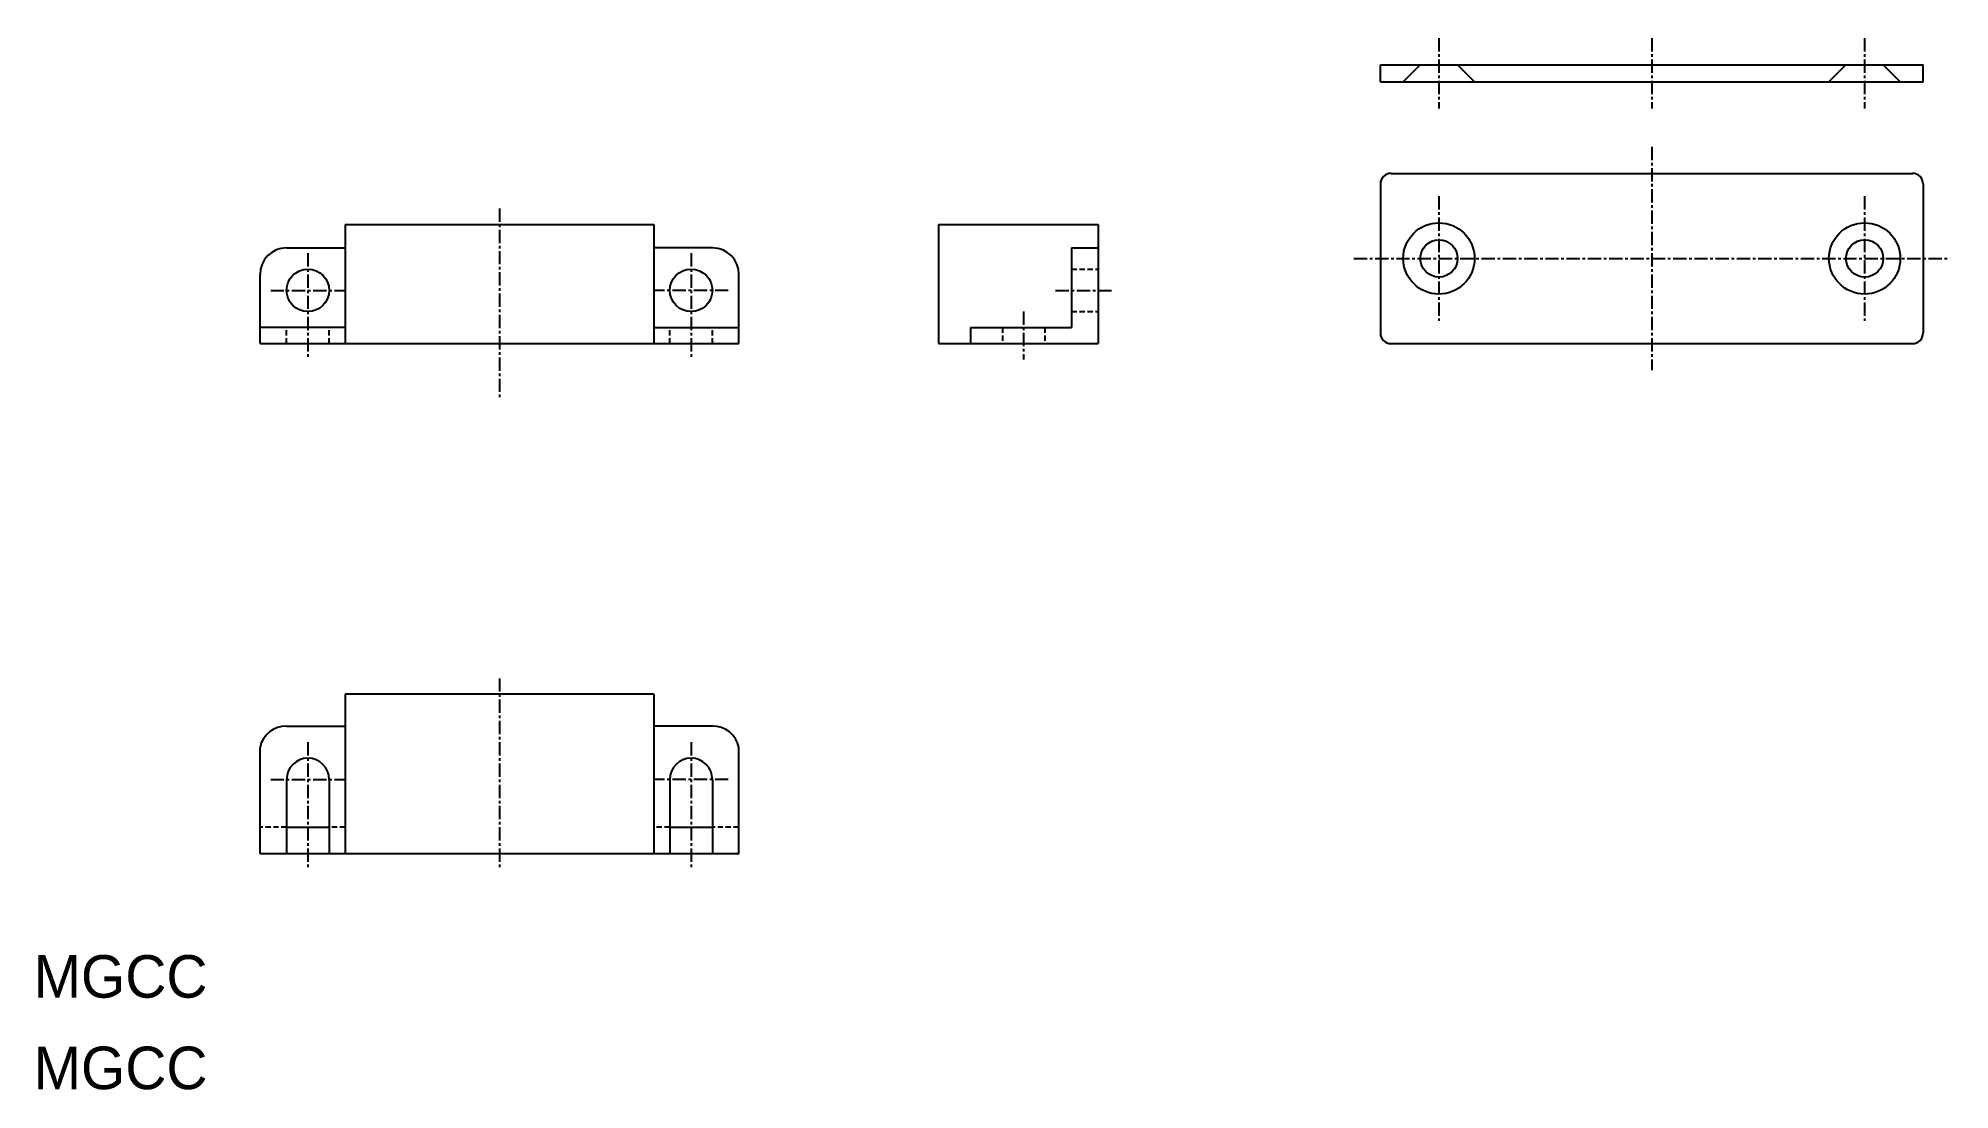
# Model space of a CAD drawing. Extents: x 0 to 180, y 0 to 99.
import ezdxf

# ---------------------------------------------------------------- set-up
doc = ezdxf.new("R2010")
doc.units = 0
doc.linetypes.add('CENTER', pattern=[2, 1.25, -0.25, 0.25, -0.25])
doc.linetypes.add('DASHED', pattern=[0.75, 0.5, -0.25])
doc.layers.get('0').update_dxf_attribs({"linetype": 'CONTINUOUS'})
doc.layers.add('CENTER', color=1, linetype='CENTER')

msp = doc.modelspace()

# ---------------------------------------------------------------- linework, layer by layer
at = {"color": 7, "linetype": 'CONTINUOUS'}
for p, q in [((126.55, 94.69), (126.55, 96.29)), ((126.55, 96.29), (177.55, 96.29)), ((177.55, 94.69), (177.55, 96.29)), ((126.55, 94.69), (177.55, 94.69)), ((126.55, 85.09), (126.55, 71.09)), ((127.55, 86.09), (176.55, 86.09)), ((177.55, 85.09), (177.55, 71.09)), ((29.28, 81.29), (29.28, 70.09)), ((29.28, 81.29), (58.28, 81.29)), ((58.28, 81.29), (58.28, 70.09)), ((85.03, 81.29), (85.03, 70.09)), ((85.03, 81.29), (100.03, 81.29)), ((100.03, 81.29), (100.03, 70.09)), ((23.78, 79.09), (29.28, 79.09)), ((63.78, 79.09), (58.28, 79.09)), ((97.53, 79.09), (97.53, 71.59)), ((97.53, 79.09), (100.03, 79.09)), ((21.28, 70.09), (21.28, 76.59)), ((66.28, 70.09), (66.28, 76.59)), ((29.28, 71.59), (21.28, 71.59)), ((21.28, 70.09), (66.28, 70.09)), ((58.28, 71.59), (66.28, 71.59)), ((85.03, 70.09), (100.03, 70.09)), ((88.03, 71.59), (97.53, 71.59)), ((88.03, 71.59), (88.03, 70.09)), ((127.55, 70.09), (176.55, 70.09)), ((58.28, 37.12), (29.28, 37.12)), ((58.28, 37.12), (29.28, 37.12)), ((29.28, 37.12), (29.28, 22.12)), ((58.28, 37.12), (58.28, 22.12)), ((23.78, 34.12), (29.28, 34.12)), ((63.78, 34.12), (58.28, 34.12)), ((21.28, 22.12), (21.28, 32.12)), ((66.28, 22.12), (66.28, 32.12)), ((23.78, 29.12), (23.78, 22.12)), ((27.78, 29.12), (27.78, 22.12)), ((59.78, 29.12), (59.78, 22.12)), ((63.78, 29.12), (63.78, 22.12)), ((23.78, 24.62), (27.78, 24.62)), ((59.78, 24.62), (63.78, 24.62)), ((66.28, 22.12), (21.28, 22.12))]:
    msp.add_line(p, q, dxfattribs=at)
at = {"color": 3, "linetype": 'CONTINUOUS'}
for p, q in [((128.7, 94.69), (130.3, 96.29)), ((133.8, 96.29), (135.4, 94.69)), ((170.3, 96.29), (168.7, 94.69)), ((175.4, 94.69), (173.8, 96.29))]:
    msp.add_line(p, q, dxfattribs=at)
at = {"color": 3, "linetype": 'DASHED'}
for p, q in [((97.53, 77.09), (100.03, 77.09)), ((97.53, 73.09), (100.03, 73.09)), ((23.78, 70.09), (23.78, 71.59)), ((27.78, 70.09), (27.78, 71.59)), ((59.78, 70.09), (59.78, 71.59)), ((63.78, 70.09), (63.78, 71.59)), ((91.03, 71.59), (91.03, 70.09)), ((95.03, 71.59), (95.03, 70.09)), ((23.78, 24.62), (21.28, 24.62)), ((29.28, 24.62), (27.78, 24.62)), ((59.78, 24.62), (58.28, 24.62)), ((66.28, 24.62), (63.78, 24.62))]:
    msp.add_line(p, q, dxfattribs=at)
at = {"color": 7, "linetype": 'CONTINUOUS'}
for centre, radius in [((132.05, 78.09), 3.35), ((172.05, 78.09), 3.35), ((132.05, 78.09), 1.75), ((172.05, 78.09), 1.75), ((25.78, 75.09), 2), ((61.78, 75.09), 2)]:
    msp.add_circle(centre, radius, dxfattribs=at)
for centre, radius, start, end in [((127.55, 85.09), 1, 90, 180), ((176.55, 85.09), 1, 0, 90), ((23.78, 76.59), 2.5, 90, 180), ((63.78, 76.59), 2.5, 0, 90), ((127.55, 71.09), 1, 180, 270), ((176.55, 71.09), 1, 270, 0), ((23.71, 31.64), 2.48, 88.4608, 168.8588), ((63.85, 31.64), 2.48, 11.1412, 91.5392), ((25.78, 29.12), 2, 0, 180), ((61.78, 29.12), 2, 0, 180)]:
    msp.add_arc(centre, radius, start, end, dxfattribs=at)
at = {"layer": 'CENTER', "color": 1, "linetype": 'CENTER'}
for p, q in [((132.05, 98.79), (132.05, 92.19)), ((152.05, 98.79), (152.05, 92.19)), ((172.05, 98.79), (172.05, 92.19)), ((152.05, 88.59), (152.05, 67.59)), ((43.78, 82.79), (43.78, 64.79)), ((132.05, 83.94), (132.05, 72.24)), ((172.05, 83.94), (172.05, 72.24)), ((25.78, 78.59), (25.78, 68.59)), ((61.78, 78.59), (61.78, 68.59)), ((124.05, 78.09), (180.05, 78.09)), ((22.28, 75.09), (29.28, 75.09)), ((65.28, 75.09), (58.28, 75.09)), ((96.03, 75.09), (101.53, 75.09)), ((93.03, 73.09), (93.03, 68.59)), ((43.78, 38.62), (43.78, 20.62)), ((25.78, 32.62), (25.78, 20.62)), ((61.78, 32.62), (61.78, 20.62)), ((22.28, 29.12), (29.28, 29.12)), ((22.28, 29.12), (29.28, 29.12)), ((65.28, 29.12), (58.28, 29.12)), ((65.28, 29.12), (58.28, 29.12))]:
    msp.add_line(p, q, dxfattribs=at)

# ---------------------------------------------------------------- texts
at = {"color": 7, "linetype": 'CONTINUOUS'}
for p in [(0, 8.6), (0, 0)]:
    msp.add_text('MGCC', height=4, dxfattribs=at).set_placement(p)

doc.saveas('drawing.dxf')
